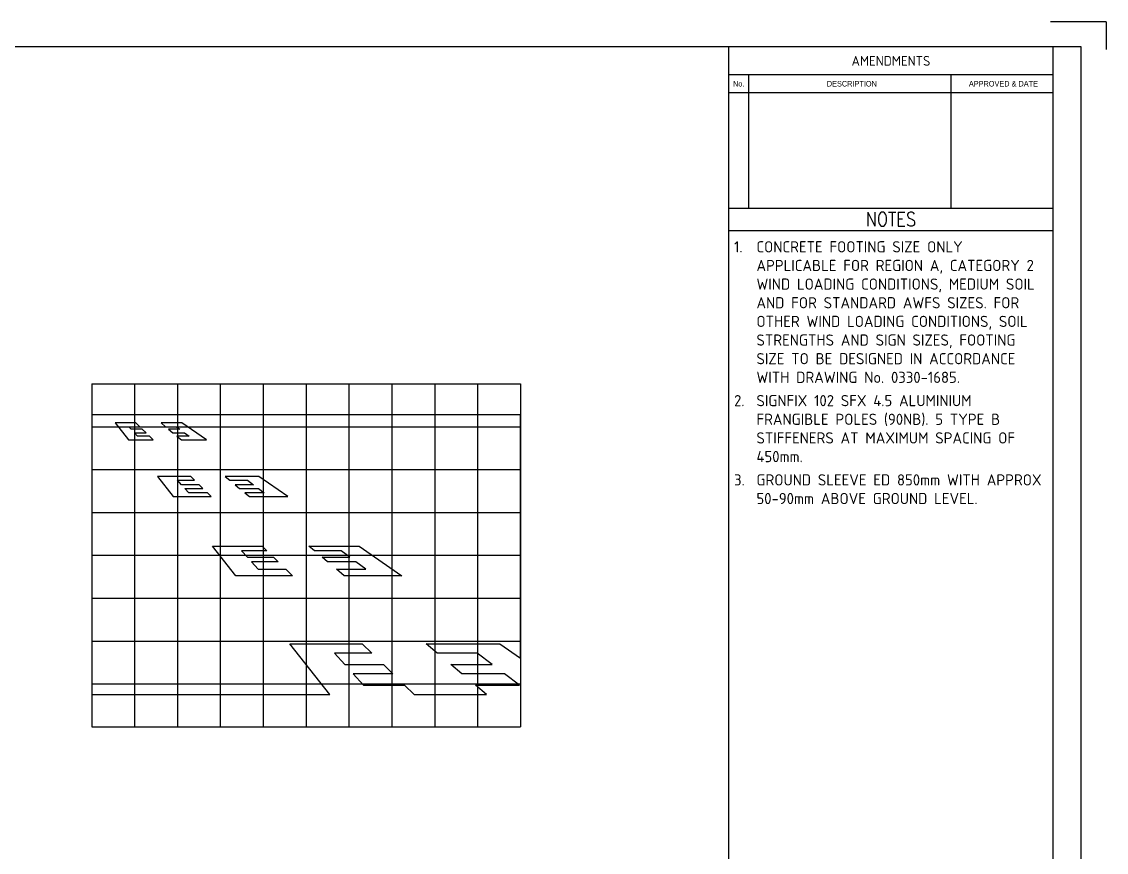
# Model space of a CAD drawing. Header units: inches. Extents: x 0 to 420, y 0 to 297.
# Drawn here: x 226.1 to 420, y 148.5 to 297 of the extents above; entities that cross this region are included whole.
import ezdxf
from ezdxf.enums import TextEntityAlignment as Align

# ---------------------------------------------------------------- set-up
doc = ezdxf.new("R2010")
doc.units = ezdxf.units.IN
doc.header["$MEASUREMENT"] = 0
for name, color, linetype in [('grid', 252, 'Continuous'), ('L25', 1, 'Continuous'), ('L50', 7, 'Continuous'), ('TBLK18', 4, 'Continuous'), ('TBLK25', 1, 'Continuous'), ('TBLK35', 3, 'Continuous'), ('TBLK50', 7, 'Continuous')]:
    doc.layers.add(name, color=color, linetype=linetype)
doc.styles.add('HELVL', font='helvl.shx')
doc.styles.add('ISO', font='iso3098b.shx')
doc.styles.add('ROMAND', font='romand')

# ---------------------------------------------------------------- blocks, each defined once
blk = doc.blocks.new('A3BBLK')
at = {"layer": 'TBLK25'}
for q in [(410, 297), (420, 292)]:
    blk.add_line((420, 297), q, dxfattribs=at)
at = {"layer": 'TBLK50'}
for p, q in [((415.5, 292.5), (13, 292.5)), ((352.5, 4.5), (352.5, 292.5)), ((415.5, 4.5), (415.5, 292.5))]:
    blk.add_line(p, q, dxfattribs=at)
blk = doc.blocks.new('TBLK NO LA')
at = {"layer": 'TBLK35'}
blk.add_line((410.5, 37), (410.5, 292.5), dxfattribs=at)
blk.add_blockref('A3BBLK', (0, 0))
at = {"layer": 'TBLK18', "style": 'ISO'}
blk.add_attdef('MR_DIRECTORATE', text='', height=1.5, dxfattribs=at).set_placement((381.5, 68.12), align=Align.CENTER)
for tag, p in [('STREET_NAME', (355.51, 62.1)), ('SUBURB_POSTCODE', (388.49, 62.1)), ('TELEPHONE_NO.', (368.31, 59.84)), ('FAX_NO.', (393.56, 59.84))]:
    blk.add_attdef(tag, p, '', height=1.5, dxfattribs=at)
at = {"layer": 'TBLK25', "style": 'ISO'}
for tag, height, p in [('MR_BRANCH', 2, (381.5, 65.2)), ('ROAD_SECTION', 1.75, (384, 29.88)), ('SLK', 1.75, (384, 26.82)), ('CHAINAGE', 1.75, (384, 19.92)), ('LOCAL_AUTHORITY', 1.75, (384, 17.02))]:
    blk.add_attdef(tag, text='', height=height, dxfattribs=at).set_placement(p, align=Align.CENTER)
for tag, p, height in [('FILE_NUMBER', (371.77, 54.24), 2.5), ('DESIGNED_/_DRAWN', (371.77, 49.49), 2), ('VERIFIED', (371.77, 44.49), 2), ('APPROVED', (371.77, 39.49), 2)]:
    blk.add_attdef(tag, p, '', height=height, dxfattribs=at)
at = {"layer": 'TBLK35', "style": 'ISO', "width": 0.9}
for tag, p in [('ROAD_PROJECT&NUMBER', (384, 32.94)), ('DRAWING_DESCRIPTION', (384, 23))]:
    blk.add_attdef(tag, text='', height=2.5, dxfattribs=at).set_placement(p, align=Align.CENTER)
at = {"layer": 'TBLK50', "style": 'ISO'}
blk.add_attdef('MRWA_DRG_NUMBER', (356.29, 6.08), '', height=5, dxfattribs=at)
blk = doc.blocks.new('a3_vamend')
at = {"layer": 'TBLK25'}
for p, q in [((0, -5), (-58, -5)), ((-54.43, -28.9), (-54.43, -5)), ((-18.22, -28.9), (-18.22, -5)), ((0, -8.2), (-58, -8.2)), ((0, -28.9), (-58, -28.9)), ((0, -32.9), (-58, -32.9))]:
    blk.add_line(p, q, dxfattribs=at)
at = {"layer": 'TBLK18', "style": 'HELVL', "width": 0.9}
for s, p in [('No.', (-56.21, -7.09)), ('DESCRIPTION', (-35.99, -7.09)), ('APPROVED & DATE', (-8.89, -7.09))]:
    blk.add_text(s, height=1, dxfattribs=at).set_placement(p, align=Align.CENTER)
at = {"layer": 'TBLK25', "style": 'ISO'}
blk.add_text('AMENDMENTS', height=1.75, dxfattribs=at).set_placement((-29, -3.38), align=Align.CENTER)
at = {"layer": 'TBLK25', "style": 'ROMAND', "width": 0.85}
blk.add_text('NOTES', height=2.5, dxfattribs=at).set_placement((-29, -32.06), align=Align.CENTER)

msp = doc.modelspace()

# ---------------------------------------------------------------- linework, layer by layer
at = {"layer": 'grid'}
for p, q in [((238.6189278, 232.2597298), (238.6189278, 170.9371012)), ((238.6189278, 232.2597298), (315.2722136, 232.2597298)), ((246.2842564, 232.2597298), (246.2842564, 170.9371012)), ((253.949585, 232.2597298), (253.949585, 170.9371012)), ((261.6149136, 232.2597298), (261.6149136, 170.9371012)), ((269.2802421, 232.2597298), (269.2802421, 170.9371012)), ((276.9455707, 232.2597298), (276.9455707, 170.9371012)), ((284.6108993, 232.2597298), (284.6108993, 170.9371012)), ((292.2762279, 232.2597298), (292.2762279, 170.9371012)), ((299.9415564, 232.2597298), (299.9415564, 170.9371012)), ((307.606885, 232.2597298), (307.606885, 170.9371012)), ((315.2722136, 232.2597298), (315.2722136, 170.9371012)), ((238.6189278, 224.5944012), (315.2722136, 224.5944012)), ((238.6189278, 216.9290726), (315.2722136, 216.9290726)), ((238.6189278, 209.263744), (315.2722136, 209.263744)), ((238.6189278, 201.5984155), (315.2722136, 201.5984155)), ((238.6189278, 193.9330869), (315.2722136, 193.9330869)), ((238.6189278, 186.2677583), (315.2722136, 186.2677583)), ((238.6189278, 178.6024297), (315.2722136, 178.6024297)), ((238.6189278, 170.9371012), (315.2722136, 170.9371012))]:
    msp.add_line(p, q, dxfattribs=at)
at = {"layer": 'L50'}
for points in [[(307.2202121, 178.3935119), (315.0982679, 178.3935119), (312.4181515, 180.4122828), (304.7990887, 180.4122828), (302.8002459, 182.0789495), (310.2054879, 182.0789495), (307.5278911, 184.0958224), (300.3813987, 184.0958224), (298.3825559, 185.7624891), (311.5974008, 185.7624891), (315.2722136, 183.2100556), (315.2722136, 226.7268453), (238.6189278, 226.7268453), (238.6189278, 176.7268453), (281.2021756, 176.7268453), (274.0507891, 185.7624891), (286.9906265, 185.7624891), (288.6986532, 184.0958224), (282.0342745, 184.0958224), (283.8658774, 182.0789495), (290.7655769, 182.0789495), (292.4736035, 180.4122828), (285.3794441, 180.4122828), (287.2127706, 178.3935119), (294.5424722, 178.3935119), (296.2504989, 176.7268453), (309.2190549, 176.7268453)], [(245.6594829, 224.1499908), (245.255264, 224.5950972), (247.1943485, 224.5950972), (246.5111378, 225.2617639), (242.7885368, 225.2617639), (245.1999949, 222.2149313), (249.6335805, 222.2149313), (248.9503699, 222.881598), (246.8113611, 222.881598), (246.2649095, 223.4833241), (248.3337113, 223.4833241), (247.6505006, 224.1499908)], [(252.3442071, 224.1499908), (253.1437442, 223.4833241), (255.2371172, 223.4833241), (256.0359677, 222.881598), (253.8653978, 222.881598), (254.6649349, 222.2149313), (259.1157574, 222.2149313), (254.7291438, 225.2617639), (251.0108514, 225.2617639), (251.8103885, 224.5950972), (253.7611294, 224.5950972), (254.3520518, 224.1499908)], [(254.6817569, 214.2150972), (253.9575782, 215.0125279), (257.0147188, 215.0125279), (256.3315082, 215.6791945), (250.372795, 215.6791945), (253.2088742, 212.0958612), (260.0037655, 212.0958612), (259.3205548, 212.7625279), (256.0008932, 212.7625279), (255.2871836, 213.5484305), (258.5151492, 213.5484305), (257.8319385, 214.2150972)], [(265.0587185, 213.5484305), (268.4266635, 213.5484305), (269.4700264, 212.7625279), (266.0012561, 212.7625279), (266.8007932, 212.0958612), (273.6844775, 212.0958612), (268.5254481, 215.6791945), (262.5032812, 215.6791945), (263.3028183, 215.0125279), (266.4829306, 215.0125279), (267.541598, 214.2150972), (264.2591814, 214.2150972)], [(271.104824, 201.2636156), (271.9588374, 200.4302823), (267.2002984, 200.4302823), (268.4037754, 199.1050714), (273.3169347, 199.1050714), (274.5125534, 197.9384047), (264.4139908, 197.9384047), (260.2325918, 203.2215245), (269.0983277, 203.2215245), (269.952341, 202.3881912), (265.4222431, 202.3881912), (266.4435151, 201.2636156)], [(278.4432569, 202.3881912), (277.4438355, 203.2215245), (286.4611186, 203.2215245), (294.0673802, 197.9384047), (283.7799112, 197.9384047), (282.3807212, 199.1050714), (287.6016402, 199.1050714), (285.8422926, 200.4302823), (280.7913882, 200.4302823), (279.7919668, 201.2636156), (284.7359608, 201.2636156), (283.2429764, 202.3881912)]]:
    msp.add_lwpolyline(points, close=True, dxfattribs=at)

# ---------------------------------------------------------------- block references
at = {"layer": 'L25'}
for name, p in [('TBLK NO LA', (0.0000007, 0.0000002)), ('a3_vamend', (410.5000005, 292.5000003))]:
    msp.add_blockref(name, p, dxfattribs=at)

# ---------------------------------------------------------------- texts
at = {"layer": 'L25', "insert": (353.454642, 257.7563837), "char_height": 2, "width": 54.897932157, "attachment_point": 1, "style": 'ISO'}
msp.add_mtext('\\pi-4,l4,t4;1.^ICONCRETE FOOTING SIZE ONLY APPLICABLE FOR REGION A, CATEGORY 2 WIND LOADING CONDITIONS, MEDIUM SOIL AND FOR STANDARD AWFS SIZES. FOR OTHER WIND LOADING CONDITIONS, SOIL STRENGTHS AND SIGN SIZES, FOOTING SIZE TO BE DESIGNED IN ACCORDANCE WITH DRAWING No. 0330-1685.\\P{\\H0.25x;\\P}2.^ISIGNFIX 102 SFX 4.5 ALUMINIUM FRANGIBLE POLES (90NB). 5 TYPE B STIFFENERS AT MAXIMUM SPACING OF 450mm.\\P{\\H0.25x;\\P}3.^IGROUND SLEEVE ED 850mm WITH APPROX 50-90mm ABOVE GROUND LEVEL.', dxfattribs=at)

doc.saveas('drawing.dxf')
